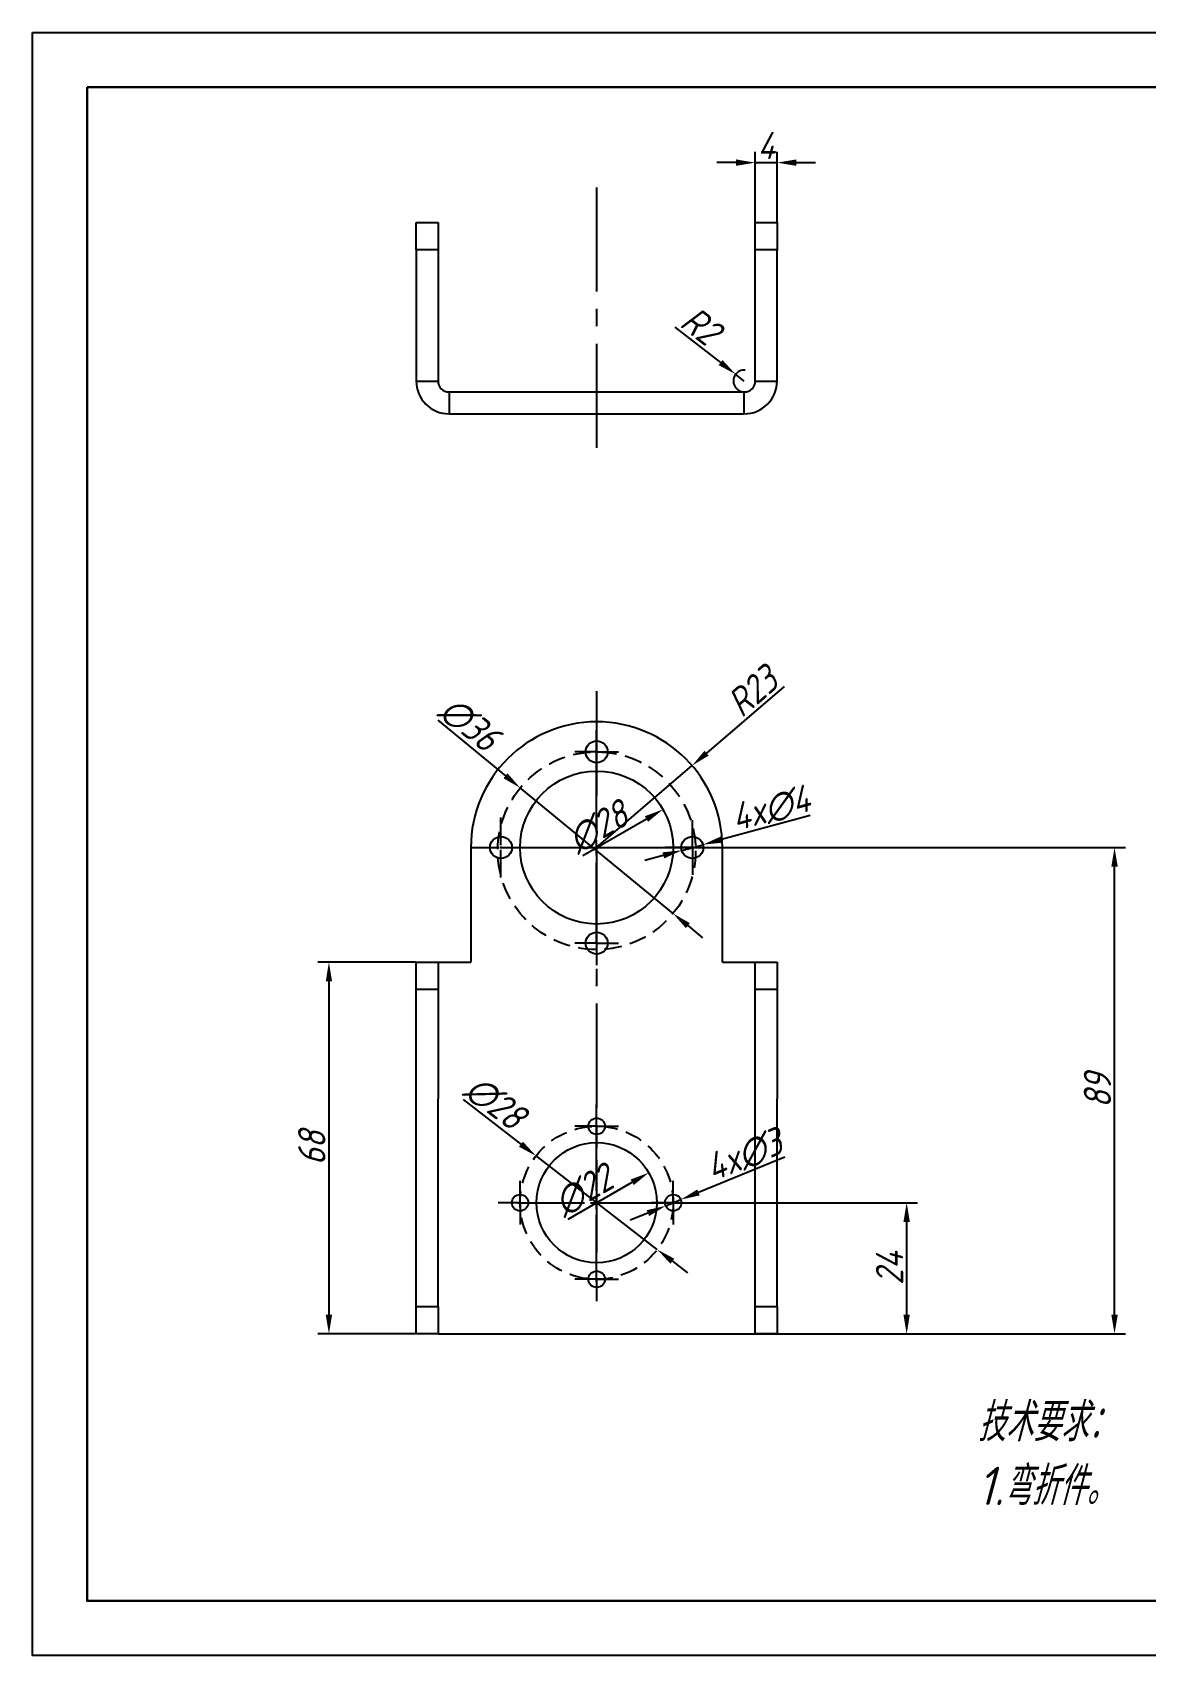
# Model space of a CAD drawing. Header units: millimetres. Extents: x 2835 to 3255, y 1592 to 1889.
# Drawn here: x 2835.4 to 3039, y 1591.6 to 1888.6 of the extents above; entities that cross this region are included whole.
import ezdxf

# ---------------------------------------------------------------- set-up
doc = ezdxf.new("R2010")
doc.units = ezdxf.units.MM
doc.linetypes.add('CENTER2', pattern=[28.575, 19.05, -3.175, 3.175, -3.175])
doc.linetypes.add('HIDDEN2', pattern=[4.7625, 3.175, -1.5875])
for name, color, linetype in [('10', 7, 'Continuous'), ('中心线', 1, 'CENTER2'), ('细实线', 3, 'Continuous'), ('虚线', 2, 'HIDDEN2')]:
    doc.layers.add(name, color=color, linetype=linetype)
doc.layers.add('粗实线', color=7, linetype='Continuous', lineweight=30)
doc.styles.get("Standard").update_dxf_attribs({"font": 'gbeitc.shx', "bigfont": 'gbcbig.shx'})
doc.dimstyles.new('ISO-25', dxfattribs={"dimtxt": 5, "dimasz": 3.5, "dimexe": 2, "dimexo": 0, "dimtad": 1, "dimdec": 0, "dimtxsty": 'Standard', "dimcen": 2.5, "dimadec": 0, "dimazin": 0, "dimtfac": 1, "dimtdec": 0, "dimtmove": 0, "dimatfit": 3, "dimfxl": 1, "dimarcsym": 0})

# ---------------------------------------------------------------- blocks, each defined once
blk = doc.blocks.new('SW_CENTERMARKSYMBOL_1')
at = {"layer": '10', "color": 0}
for p, q in [((0, 2.5), (0, 4)), ((-2.5, 0), (-4, 0)), ((0, 0), (-2.5, 0)), ((0, 0), (0, 2.5)), ((0, 0), (0, -2.5)), ((0, 0), (2.5, 0)), ((2.5, 0), (4, 0)), ((0, -2.5), (0, -4))]:
    blk.add_line(p, q, dxfattribs=at)
blk = doc.blocks.new('SW_CENTERMARKSYMBOL_2')
at = {"layer": '10', "color": 0}
for p, q in [((0, 2.5), (0, 4)), ((-2.5, 0), (-4, 0)), ((0, 0), (-2.5, 0)), ((0, 0), (0, 2.5)), ((0, 0), (0, -2.5)), ((0, 0), (2.5, 0)), ((2.5, 0), (4, 0)), ((0, -2.5), (0, -4))]:
    blk.add_line(p, q, dxfattribs=at)
blk = doc.blocks.new('SW_CENTERMARKSYMBOL_3')
at = {"layer": '10', "color": 0}
for p, q in [((0, 2.5), (0, 4)), ((-2.5, 0), (-4, 0)), ((0, 0), (-2.5, 0)), ((0, 0), (0, 2.5)), ((0, 0), (0, -2.5)), ((0, 0), (2.5, 0)), ((2.5, 0), (4, 0)), ((0, -2.5), (0, -4))]:
    blk.add_line(p, q, dxfattribs=at)
blk = doc.blocks.new('SW_CENTERMARKSYMBOL_4')
at = {"layer": '10', "color": 0}
for p, q in [((0, 2.5), (0, 4)), ((-2.5, 0), (-4, 0)), ((0, 0), (-2.5, 0)), ((0, 0), (0, 2.5)), ((0, 0), (0, -2.5)), ((0, 0), (2.5, 0)), ((2.5, 0), (4, 0)), ((0, -2.5), (0, -4))]:
    blk.add_line(p, q, dxfattribs=at)
blk = doc.blocks.new('SW_CENTERMARKSYMBOL_6')
at = {"layer": '10', "color": 0}
for p, q in [((0, 2.5), (0, 4)), ((-2.5, 0), (-4, 0)), ((0, 0), (-2.5, 0)), ((0, 0), (0, 2.5)), ((0, 0), (0, -2.5)), ((0, 0), (2.5, 0)), ((2.5, 0), (4, 0)), ((0, -2.5), (0, -4))]:
    blk.add_line(p, q, dxfattribs=at)
blk = doc.blocks.new('SW_CENTERMARKSYMBOL_7')
at = {"layer": '10', "color": 0}
for p, q in [((0, 2.5), (0, 5)), ((-2.5, 0), (-5, 0)), ((0, 0), (-2.5, 0)), ((0, 0), (0, 2.5)), ((0, 0), (0, -2.5)), ((0, 0), (2.5, 0)), ((2.5, 0), (5, 0)), ((0, -2.5), (0, -5))]:
    blk.add_line(p, q, dxfattribs=at)
blk = doc.blocks.new('SW_CENTERMARKSYMBOL_8')
at = {"layer": '10', "color": 0}
for p, q in [((0, 2.5), (0, 4)), ((-2.5, 0), (-4, 0)), ((0, 0), (-2.5, 0)), ((0, 0), (0, 2.5)), ((0, 0), (0, -2.5)), ((0, 0), (2.5, 0)), ((2.5, 0), (4, 0)), ((0, -2.5), (0, -4))]:
    blk.add_line(p, q, dxfattribs=at)
blk = doc.blocks.new('*U38')
at = {"layer": '中心线', "color": 0, "linetype": 'CENTER2', "lineweight": 25, "transparency": 16777216}
for p, q in [((0, 2.8), (0, 17.5)), ((-17.5, 0), (-2.8, 0)), ((2.8, 0), (17.5, 0)), ((0, -17.5), (0, -2.8))]:
    blk.add_line(p, q, dxfattribs=at)
at = {"layer": '中心线', "color": 0, "linetype": 'Continuous', "lineweight": 25, "transparency": 16777216}
for p, q in [((-1.4, 0), (1.4, 0)), ((0, -1.4), (0, 1.4))]:
    blk.add_line(p, q, dxfattribs=at)
blk = doc.blocks.new('*U39')
at = {"layer": '中心线', "color": 0, "linetype": 'CENTER2', "lineweight": 25, "transparency": 16777216}
for p, q in [((0, 0.4), (0, 5.5)), ((-5.5, 0), (-0.4, 0)), ((0.4, 0), (5.5, 0)), ((0, -5.5), (0, -0.4))]:
    blk.add_line(p, q, dxfattribs=at)
at = {"layer": '中心线', "color": 0, "linetype": 'Continuous', "lineweight": 25, "transparency": 16777216}
for p, q in [((-0.2, 0), (0.2, 0)), ((0, -0.2), (0, 0.2))]:
    blk.add_line(p, q, dxfattribs=at)
blk = doc.blocks.new('*U40')
at = {"layer": '中心线', "color": 0, "linetype": 'CENTER2', "lineweight": 25, "transparency": 16777216}
for p, q in [((0, 2.2), (0, 14.5)), ((-14.5, 0), (-2.2, 0)), ((2.2, 0), (14.5, 0)), ((0, -14.5), (0, -2.2))]:
    blk.add_line(p, q, dxfattribs=at)
at = {"layer": '中心线', "color": 0, "linetype": 'Continuous', "lineweight": 25, "transparency": 16777216}
for p, q in [((-1.1, 0), (1.1, 0)), ((0, -1.1), (0, 1.1))]:
    blk.add_line(p, q, dxfattribs=at)
blk = doc.blocks.new('*U41')
at = {"layer": '中心线', "color": 0, "linetype": 'CENTER2', "lineweight": 25, "transparency": 16777216}
blk.add_line((0, 39.08), (0, -63.63), dxfattribs=at)
blk = doc.blocks.new('*D42')
at = {"layer": 'Defpoints', "color": 0, "lineweight": 25, "transparency": 16777216}
for p in [(2950.75, 1746.44), (2926.47, 1732.5)]:
    blk.add_point(p, dxfattribs=at)
at = {"layer": '细实线', "color": 0, "lineweight": -2, "transparency": 16777216}
blk.add_line((2936.1, 1738.03), (2947.72, 1744.7), dxfattribs=at)
at = {"layer": '细实线', "color": 0, "lineweight": 25, "transparency": 16777216}
blk.add_solid([(2947.43, 1745.2), (2948.01, 1744.19), (2950.75, 1746.44)], dxfattribs=at)
at = {"layer": '细实线', "color": 0, "lineweight": 25, "transparency": 16777216, "insert": (2938.84, 1743.2), "char_height": 5, "attachment_point": 5, "rotation": 29.8575}
blk.add_mtext('∅28', dxfattribs=at)
blk = doc.blocks.new('*D43')
at = {"layer": 'Defpoints', "color": 0, "lineweight": 25, "transparency": 16777216}
for p in [(2954.18, 1738.95), (2958.04, 1739.99)]:
    blk.add_point(p, dxfattribs=at)
at = {"layer": '细实线', "color": 0, "lineweight": -2, "transparency": 16777216}
for p, q in [((2977.67, 1745.31), (2961.42, 1740.91)), ((2950.8, 1738.03), (2947.43, 1737.12)), ((2954.18, 1738.95), (2958.04, 1739.99))]:
    blk.add_line(p, q, dxfattribs=at)
at = {"layer": '细实线', "color": 0, "lineweight": 25, "transparency": 16777216}
for points in [[(2961.27, 1741.47), (2961.57, 1740.35), (2958.04, 1739.99)], [(2950.65, 1738.59), (2950.96, 1737.47), (2954.18, 1738.95)]]:
    blk.add_solid(points, dxfattribs=at)
at = {"layer": '细实线', "color": 0, "lineweight": 25, "transparency": 16777216, "insert": (2970.42, 1746.58), "char_height": 5, "attachment_point": 5, "rotation": 15.1637}
blk.add_mtext('4x∅4', dxfattribs=at)
blk = doc.blocks.new('*D44')
at = {"layer": 'Defpoints', "color": 0, "lineweight": 25, "transparency": 16777216}
for p in [(2948.14, 1679.96), (2929.08, 1668.98)]:
    blk.add_point(p, dxfattribs=at)
at = {"layer": '细实线', "color": 0, "lineweight": -2, "transparency": 16777216}
blk.add_line((2933.42, 1671.47), (2945.11, 1678.22), dxfattribs=at)
at = {"layer": '细实线', "color": 0, "lineweight": 25, "transparency": 16777216}
blk.add_solid([(2944.82, 1678.72), (2945.4, 1677.71), (2948.14, 1679.96)], dxfattribs=at)
at = {"layer": '细实线', "color": 0, "lineweight": 25, "transparency": 16777216, "insert": (2936.19, 1676.68), "char_height": 5, "attachment_point": 5, "rotation": 29.964}
blk.add_mtext('∅22', dxfattribs=at)
blk = doc.blocks.new('*D45')
at = {"layer": 'Defpoints', "color": 0, "lineweight": 25, "transparency": 16777216}
for p in [(2951.23, 1673.9), (2954, 1675.04)]:
    blk.add_point(p, dxfattribs=at)
at = {"layer": '细实线', "color": 0, "lineweight": -2, "transparency": 16777216}
for p, q in [((2973.01, 1682.82), (2957.24, 1676.36)), ((2947.99, 1672.57), (2944.75, 1671.25)), ((2951.23, 1673.9), (2954, 1675.04))]:
    blk.add_line(p, q, dxfattribs=at)
at = {"layer": '细实线', "color": 0, "lineweight": 25, "transparency": 16777216}
for points in [[(2957.02, 1676.9), (2957.46, 1675.82), (2954, 1675.04)], [(2947.77, 1673.11), (2948.21, 1672.03), (2951.23, 1673.9)]]:
    blk.add_solid(points, dxfattribs=at)
at = {"layer": '细实线', "color": 0, "lineweight": 25, "transparency": 16777216, "insert": (2965.56, 1683.15), "char_height": 5, "attachment_point": 5, "rotation": 22.2693}
blk.add_mtext('4x∅3', dxfattribs=at)
blk = doc.blocks.new('*D46')
at = {"layer": 'Defpoints', "color": 0, "lineweight": 25, "transparency": 16777216}
for p in [(2956.06, 1754.46), (2938.61, 1739.47)]:
    blk.add_point(p, dxfattribs=at)
at = {"layer": '细实线', "color": 0, "lineweight": -2, "transparency": 16777216}
for p, q in [((2972.9, 1768.92), (2958.72, 1756.74)), ((2938.61, 1739.47), (2956.06, 1754.46))]:
    blk.add_line(p, q, dxfattribs=at)
at = {"layer": '细实线', "color": 0, "lineweight": 25, "transparency": 16777216}
blk.add_solid([(2958.34, 1757.18), (2959.1, 1756.29), (2956.06, 1754.46)], dxfattribs=at)
at = {"layer": '细实线', "color": 0, "lineweight": 25, "transparency": 16777216, "insert": (2967.07, 1768.03), "char_height": 5, "attachment_point": 5, "rotation": 40.6605}
blk.add_mtext('R23', dxfattribs=at)
blk = doc.blocks.new('*D47')
at = {"layer": 'Defpoints', "color": 0, "lineweight": 25, "transparency": 16777216}
for p in [(2938.61, 1674.47), (2995.3, 1674.47), (2938.61, 1650.47)]:
    blk.add_point(p, dxfattribs=at)
at = {"layer": '细实线', "color": 0, "lineweight": -2, "transparency": 16777216}
for p, q in [((2938.61, 1674.47), (2997.3, 1674.47)), ((2995.3, 1653.97), (2995.3, 1670.97)), ((2938.61, 1650.47), (2997.3, 1650.47))]:
    blk.add_line(p, q, dxfattribs=at)
at = {"layer": '细实线', "color": 0, "lineweight": 25, "transparency": 16777216}
for points in [[(2994.71, 1670.97), (2995.88, 1670.97), (2995.3, 1674.47)], [(2994.71, 1653.97), (2995.88, 1653.97), (2995.3, 1650.47)]]:
    blk.add_solid(points, dxfattribs=at)
at = {"layer": '细实线', "color": 0, "lineweight": 25, "transparency": 16777216, "insert": (2992.17, 1662.47), "char_height": 5, "attachment_point": 5, "rotation": 90}
blk.add_mtext('24', dxfattribs=at)
blk = doc.blocks.new('*D48')
at = {"layer": 'Defpoints', "color": 0, "lineweight": 25, "transparency": 16777216}
for p in [(2938.61, 1739.47), (3033.31, 1739.47), (2938.61, 1650.47)]:
    blk.add_point(p, dxfattribs=at)
at = {"layer": '细实线', "color": 0, "lineweight": -2, "transparency": 16777216}
for p, q in [((2938.61, 1739.47), (3035.31, 1739.47)), ((3033.31, 1653.97), (3033.31, 1735.97)), ((2938.61, 1650.47), (3035.31, 1650.47))]:
    blk.add_line(p, q, dxfattribs=at)
at = {"layer": '细实线', "color": 0, "lineweight": 25, "transparency": 16777216}
for points in [[(3032.73, 1735.97), (3033.9, 1735.97), (3033.31, 1739.47)], [(3032.73, 1653.97), (3033.9, 1653.97), (3033.31, 1650.47)]]:
    blk.add_solid(points, dxfattribs=at)
at = {"layer": '细实线', "color": 0, "lineweight": 25, "transparency": 16777216, "insert": (3030.19, 1694.97), "char_height": 5, "attachment_point": 5, "rotation": 90}
blk.add_mtext('89', dxfattribs=at)
blk = doc.blocks.new('*D49')
at = {"layer": 'Defpoints', "color": 0, "lineweight": 25, "transparency": 16777216}
for p in [(2905.61, 1718.47), (2889.65, 1650.47), (2905.61, 1650.47)]:
    blk.add_point(p, dxfattribs=at)
at = {"layer": '细实线', "color": 0, "lineweight": -2, "transparency": 16777216}
for p, q in [((2905.61, 1718.47), (2887.65, 1718.47)), ((2889.65, 1714.97), (2889.65, 1653.97)), ((2905.61, 1650.47), (2887.65, 1650.47))]:
    blk.add_line(p, q, dxfattribs=at)
at = {"layer": '细实线', "color": 0, "lineweight": 25, "transparency": 16777216}
for points in [[(2889.07, 1714.97), (2890.23, 1714.97), (2889.65, 1718.47)], [(2889.07, 1653.97), (2890.23, 1653.97), (2889.65, 1650.47)]]:
    blk.add_solid(points, dxfattribs=at)
at = {"layer": '细实线', "color": 0, "lineweight": 25, "transparency": 16777216, "insert": (2886.52, 1684.47), "char_height": 5, "attachment_point": 5, "rotation": 90}
blk.add_mtext('68', dxfattribs=at)
blk = doc.blocks.new('*D50')
at = {"layer": 'Defpoints', "color": 0, "lineweight": 25, "transparency": 16777216}
for p in [(2924.64, 1750.37), (2952.59, 1727.39)]:
    blk.add_point(p, dxfattribs=at)
at = {"layer": '细实线', "color": 0, "lineweight": -2, "transparency": 16777216}
for p, q in [((2909.58, 1762.75), (2921.94, 1752.59)), ((2952.59, 1727.39), (2924.64, 1750.37)), ((2955.29, 1725.17), (2957.99, 1722.95))]:
    blk.add_line(p, q, dxfattribs=at)
at = {"layer": '细实线', "color": 0, "lineweight": 25, "transparency": 16777216}
for points in [[(2922.31, 1753.04), (2921.57, 1752.14), (2924.64, 1750.37)], [(2955.66, 1725.62), (2954.92, 1724.72), (2952.59, 1727.39)]]:
    blk.add_solid(points, dxfattribs=at)
at = {"layer": '细实线', "color": 0, "lineweight": 25, "transparency": 16777216, "insert": (2915.31, 1762.09), "char_height": 5, "attachment_point": 5, "rotation": 320.5725}
blk.add_mtext('∅36', dxfattribs=at)
blk = doc.blocks.new('*D51')
at = {"layer": 'Defpoints', "color": 0, "lineweight": 25, "transparency": 16777216}
for p in [(2927.54, 1683.03), (2949.69, 1665.91)]:
    blk.add_point(p, dxfattribs=at)
at = {"layer": '细实线', "color": 0, "lineweight": -2, "transparency": 16777216}
for p, q in [((2914.17, 1693.37), (2924.77, 1685.17)), ((2949.69, 1665.91), (2927.54, 1683.03)), ((2952.46, 1663.77), (2955.23, 1661.62))]:
    blk.add_line(p, q, dxfattribs=at)
at = {"layer": '细实线', "color": 0, "lineweight": 25, "transparency": 16777216}
for points in [[(2925.13, 1685.64), (2924.41, 1684.71), (2927.54, 1683.03)], [(2952.81, 1664.23), (2952.1, 1663.3), (2949.69, 1665.91)]]:
    blk.add_solid(points, dxfattribs=at)
at = {"layer": '细实线', "color": 0, "lineweight": 25, "transparency": 16777216, "insert": (2920, 1692.81), "char_height": 5, "attachment_point": 5, "rotation": 322.2898}
blk.add_mtext('∅28', dxfattribs=at)
blk = doc.blocks.new('*U56')
at = {"layer": '中心线', "color": 0, "linetype": 'CENTER2', "lineweight": 25, "transparency": 16777216}
blk.add_line((0, 23.41), (0, -26.41), dxfattribs=at)
blk = doc.blocks.new('*D65')
at = {"layer": 'Defpoints', "color": 0, "lineweight": 25, "transparency": 16777216}
for p in [(2964.03, 1826.06), (2965.61, 1824.83)]:
    blk.add_point(p, dxfattribs=at)
at = {"layer": '细实线', "color": 0, "lineweight": -2, "transparency": 16777216}
for p, q in [((2952.92, 1834.7), (2961.27, 1828.21)), ((2965.61, 1824.83), (2964.03, 1826.06))]:
    blk.add_line(p, q, dxfattribs=at)
blk.add_arc((2965.61, 1824.83), 2, 84.8386, 270, dxfattribs=at)
at = {"layer": '细实线', "color": 0, "lineweight": 25, "transparency": 16777216}
blk.add_solid([(2961.63, 1828.67), (2960.91, 1827.74), (2964.03, 1826.06)], dxfattribs=at)
at = {"layer": '细实线', "color": 0, "lineweight": 25, "transparency": 16777216, "insert": (2957.63, 1834.99), "char_height": 5, "attachment_point": 5, "rotation": 322.1343}
blk.add_mtext('R2', dxfattribs=at)
blk = doc.blocks.new('*D66')
at = {"layer": 'Defpoints', "color": 0, "lineweight": 25, "transparency": 16777216}
for p in [(2971.61, 1864.79), (2967.61, 1853.83), (2971.61, 1853.83)]:
    blk.add_point(p, dxfattribs=at)
at = {"layer": '细实线', "color": 0, "lineweight": -2, "transparency": 16777216}
for p, q in [((2967.61, 1853.83), (2967.61, 1866.79)), ((2971.61, 1853.83), (2971.61, 1866.79)), ((2964.11, 1864.79), (2960.61, 1864.79)), ((2967.61, 1864.79), (2971.61, 1864.79)), ((2975.11, 1864.79), (2978.61, 1864.79))]:
    blk.add_line(p, q, dxfattribs=at)
at = {"layer": '细实线', "color": 0, "lineweight": 25, "transparency": 16777216}
for points in [[(2964.11, 1865.38), (2964.11, 1864.21), (2967.61, 1864.79)], [(2975.11, 1865.38), (2975.11, 1864.21), (2971.61, 1864.79)]]:
    blk.add_solid(points, dxfattribs=at)
at = {"layer": '细实线', "color": 0, "lineweight": 25, "transparency": 16777216, "insert": (2969.61, 1867.92), "char_height": 5, "attachment_point": 5}
blk.add_mtext('4', dxfattribs=at)

msp = doc.modelspace()

# ---------------------------------------------------------------- linework, layer by layer
at = {"color": 7, "linetype": 'Continuous', "lineweight": 25}
for p, q in [((2905.61, 1853.83), (2909.61, 1853.83)), ((2905.61, 1848.83), (2905.61, 1853.83)), ((2909.61, 1853.83), (2909.61, 1848.83)), ((2967.61, 1853.83), (2971.61, 1853.83)), ((2967.61, 1848.83), (2967.61, 1853.83)), ((2971.61, 1853.83), (2971.61, 1848.83)), ((2905.61, 1848.83), (2905.61, 1824.83)), ((2909.61, 1848.83), (2905.61, 1848.83)), ((2909.61, 1848.83), (2909.61, 1824.83)), ((2967.61, 1824.83), (2967.61, 1848.83)), ((2971.61, 1848.83), (2967.61, 1848.83)), ((2971.61, 1824.83), (2971.61, 1848.83)), ((2905.61, 1824.83), (2909.61, 1824.83)), ((2967.61, 1824.83), (2971.61, 1824.83)), ((2911.61, 1822.83), (2911.61, 1818.83)), ((2911.61, 1822.83), (2965.61, 1822.83)), ((2965.61, 1818.83), (2965.61, 1822.83)), ((2911.61, 1818.83), (2965.61, 1818.83)), ((2915.61, 1739.47), (2915.61, 1718.47)), ((2961.61, 1718.47), (2961.61, 1739.47)), ((2905.61, 1718.47), (2909.61, 1718.47)), ((2905.61, 1693.47), (2905.61, 1718.47)), ((2909.61, 1718.47), (2909.61, 1693.47)), ((2909.61, 1718.47), (2911.61, 1718.47)), ((2911.61, 1718.47), (2915.61, 1718.47)), ((2961.61, 1718.47), (2965.61, 1718.47)), ((2965.61, 1718.47), (2967.61, 1718.47)), ((2967.61, 1718.47), (2971.61, 1718.47)), ((2967.61, 1693.47), (2967.61, 1718.47)), ((2971.61, 1718.47), (2971.61, 1693.47)), ((2909.61, 1713.47), (2905.61, 1713.47)), ((2971.61, 1713.47), (2967.61, 1713.47)), ((2905.61, 1655.47), (2905.61, 1693.47)), ((2909.61, 1655.47), (2909.61, 1693.47)), ((2967.61, 1655.47), (2967.61, 1693.47)), ((2971.61, 1655.47), (2971.61, 1693.47)), ((2905.61, 1655.47), (2909.61, 1655.47)), ((2905.61, 1650.47), (2905.61, 1655.47)), ((2909.61, 1655.47), (2909.61, 1650.47)), ((2967.61, 1655.47), (2971.61, 1655.47)), ((2967.61, 1650.47), (2967.61, 1655.47)), ((2971.61, 1655.47), (2971.61, 1650.47)), ((2909.61, 1650.47), (2905.61, 1650.47)), ((2909.61, 1650.47), (2911.61, 1650.47)), ((2911.61, 1650.47), (2965.61, 1650.47)), ((2965.61, 1650.47), (2967.61, 1650.47)), ((2971.61, 1650.47), (2967.61, 1650.47))]:
    msp.add_line(p, q, dxfattribs=at)
for centre, radius in [((2938.61, 1756.97), 2), ((2938.61, 1739.47), 14), ((2921.11, 1739.47), 2), ((2956.11, 1739.47), 2), ((2938.61, 1721.97), 2), ((2938.61, 1688.47), 1.5), ((2938.61, 1674.47), 11), ((2924.61, 1674.47), 1.5), ((2952.61, 1674.47), 1.5), ((2938.61, 1660.47), 1.5)]:
    msp.add_circle(centre, radius, dxfattribs=at)
for centre, radius, start, end in [((2911.61, 1824.83), 6, 180, 270), ((2911.61, 1824.83), 2, 180, 270), ((2965.61, 1824.83), 2, 270, 0), ((2965.61, 1824.83), 6, 270, 0), ((2938.61, 1739.47), 23, 0, 180)]:
    msp.add_arc(centre, radius, start, end, dxfattribs=at)
at = {"layer": '粗实线'}
msp.add_lwpolyline([(2845.44, 1878.61), (3245.44, 1878.61), (3245.44, 1601.61), (2845.44, 1601.61)], close=True, dxfattribs=at)
at = {"layer": '细实线'}
msp.add_lwpolyline([(2835.44, 1888.61), (3255.44, 1888.61), (3255.44, 1591.61), (2835.44, 1591.61)], close=True, dxfattribs=at)
at = {"layer": '虚线', "lineweight": 25}
for centre, radius in [((2938.61, 1738.88), 18.09), ((2938.61, 1674.47), 14)]:
    msp.add_circle(centre, radius, dxfattribs=at)

# ---------------------------------------------------------------- block references
at = {"layer": '中心线', "linetype": 'CENTER2', "lineweight": 25}
for name, p in [('*U56', (2938.61, 1836.83)), ('*U41', (2938.61, 1728.97)), ('*U38', (2938.61, 1739.47)), ('*U39', (2921.11, 1739.47)), ('*U40', (2938.61, 1674.47))]:
    msp.add_blockref(name, p, dxfattribs=at)
at = {"layer": '中心线'}
for name, p in [('SW_CENTERMARKSYMBOL_6', (2938.61, 1756.97)), ('SW_CENTERMARKSYMBOL_7', (2956.11, 1739.47)), ('SW_CENTERMARKSYMBOL_8', (2938.61, 1721.97)), ('SW_CENTERMARKSYMBOL_4', (2938.61, 1688.47)), ('SW_CENTERMARKSYMBOL_1', (2924.61, 1674.47)), ('SW_CENTERMARKSYMBOL_3', (2952.61, 1674.47)), ('SW_CENTERMARKSYMBOL_2', (2938.61, 1660.47))]:
    msp.add_blockref(name, p, dxfattribs=at)

# ---------------------------------------------------------------- texts
at = {"layer": '细实线', "lineweight": 25, "insert": (3008.27, 1637.83), "char_height": 7, "attachment_point": 1}
msp.add_mtext_dynamic_manual_height_columns('技术要求：\\P1.弯折件。', width=73.122, gutter_width=17.5, heights=[0], dxfattribs=at)

# ---------------------------------------------------------------- dimensions: what is measured, and where the dimension line sits
at = {"layer": '细实线', "lineweight": 25}
dim = msp.add_linear_dim(base=(2971.61, 1864.79), p1=(2967.61, 1853.83), p2=(2971.61, 1853.83), dimstyle='ISO-25', dxfattribs=at)
dim.commit()
dim.dimension.update_dxf_attribs({"geometry": '*D66', "text_midpoint": (2969.61, 1867.92)})
dim = msp.add_radius_dim(center=(2965.61, 1824.83), mpoint=(2964.03, 1826.06), dimstyle='ISO-25', dxfattribs=at)
dim.commit()
dim.dimension.update_dxf_attribs({"geometry": '*D65', "text_midpoint": (2957.63, 1834.99)})
dim = msp.add_radius_dim(center=(2938.61, 1739.47), mpoint=(2956.06, 1754.46), dimstyle='ISO-25', dxfattribs=at)
dim.commit()
dim.dimension.update_dxf_attribs({"geometry": '*D46', "text_midpoint": (2969.11, 1765.66), "dimtype": 164})
for p1, p2, picture, middle in [((2952.59, 1727.39), (2924.64, 1750.37), '*D50', (2913.32, 1759.68)), ((2926.47, 1732.5), (2950.75, 1746.44), '*D42', (2940.39, 1740.49)), ((2929.08, 1668.98), (2948.14, 1679.96), '*D44', (2937.75, 1673.97))]:
    dim = msp.add_diameter_dim_2p(p1=p1, p2=p2, dimstyle='ISO-25', dxfattribs=at)
    dim.commit()
    dim.dimension.update_dxf_attribs({"geometry": picture, "text_midpoint": middle, "dimtype": 163})
for p1, p2, picture, middle in [((2954.18, 1738.95), (2958.04, 1739.99), '*D43', (2970.42, 1746.58)), ((2951.23, 1673.9), (2954, 1675.04), '*D45', (2965.56, 1683.15))]:
    dim = msp.add_diameter_dim_2p(p1=p1, p2=p2, text='4x<>', dimstyle='ISO-25', dxfattribs=at)
    dim.commit()
    dim.dimension.update_dxf_attribs({"geometry": picture, "text_midpoint": middle})
for base, p1, p2, picture, middle in [((3033.31, 1739.47), (2938.61, 1650.47), (2938.61, 1739.47), '*D48', (3030.19, 1694.97)), ((2889.65, 1650.47), (2905.61, 1718.47), (2905.61, 1650.47), '*D49', (2886.52, 1684.47)), ((2995.3, 1674.47), (2938.61, 1650.47), (2938.61, 1674.47), '*D47', (2992.17, 1662.47))]:
    dim = msp.add_linear_dim(base=base, p1=p1, p2=p2, angle=90, dimstyle='ISO-25', dxfattribs=at)
    dim.commit()
    dim.dimension.update_dxf_attribs({"geometry": picture, "text_midpoint": middle})
dim = msp.add_diameter_dim_2p(p1=(2949.69, 1665.91), p2=(2927.54, 1683.03), dimstyle='ISO-25', dxfattribs=at)
dim.commit()
dim.dimension.update_dxf_attribs({"geometry": '*D51', "text_midpoint": (2920, 1692.81)})

doc.saveas('drawing.dxf')
